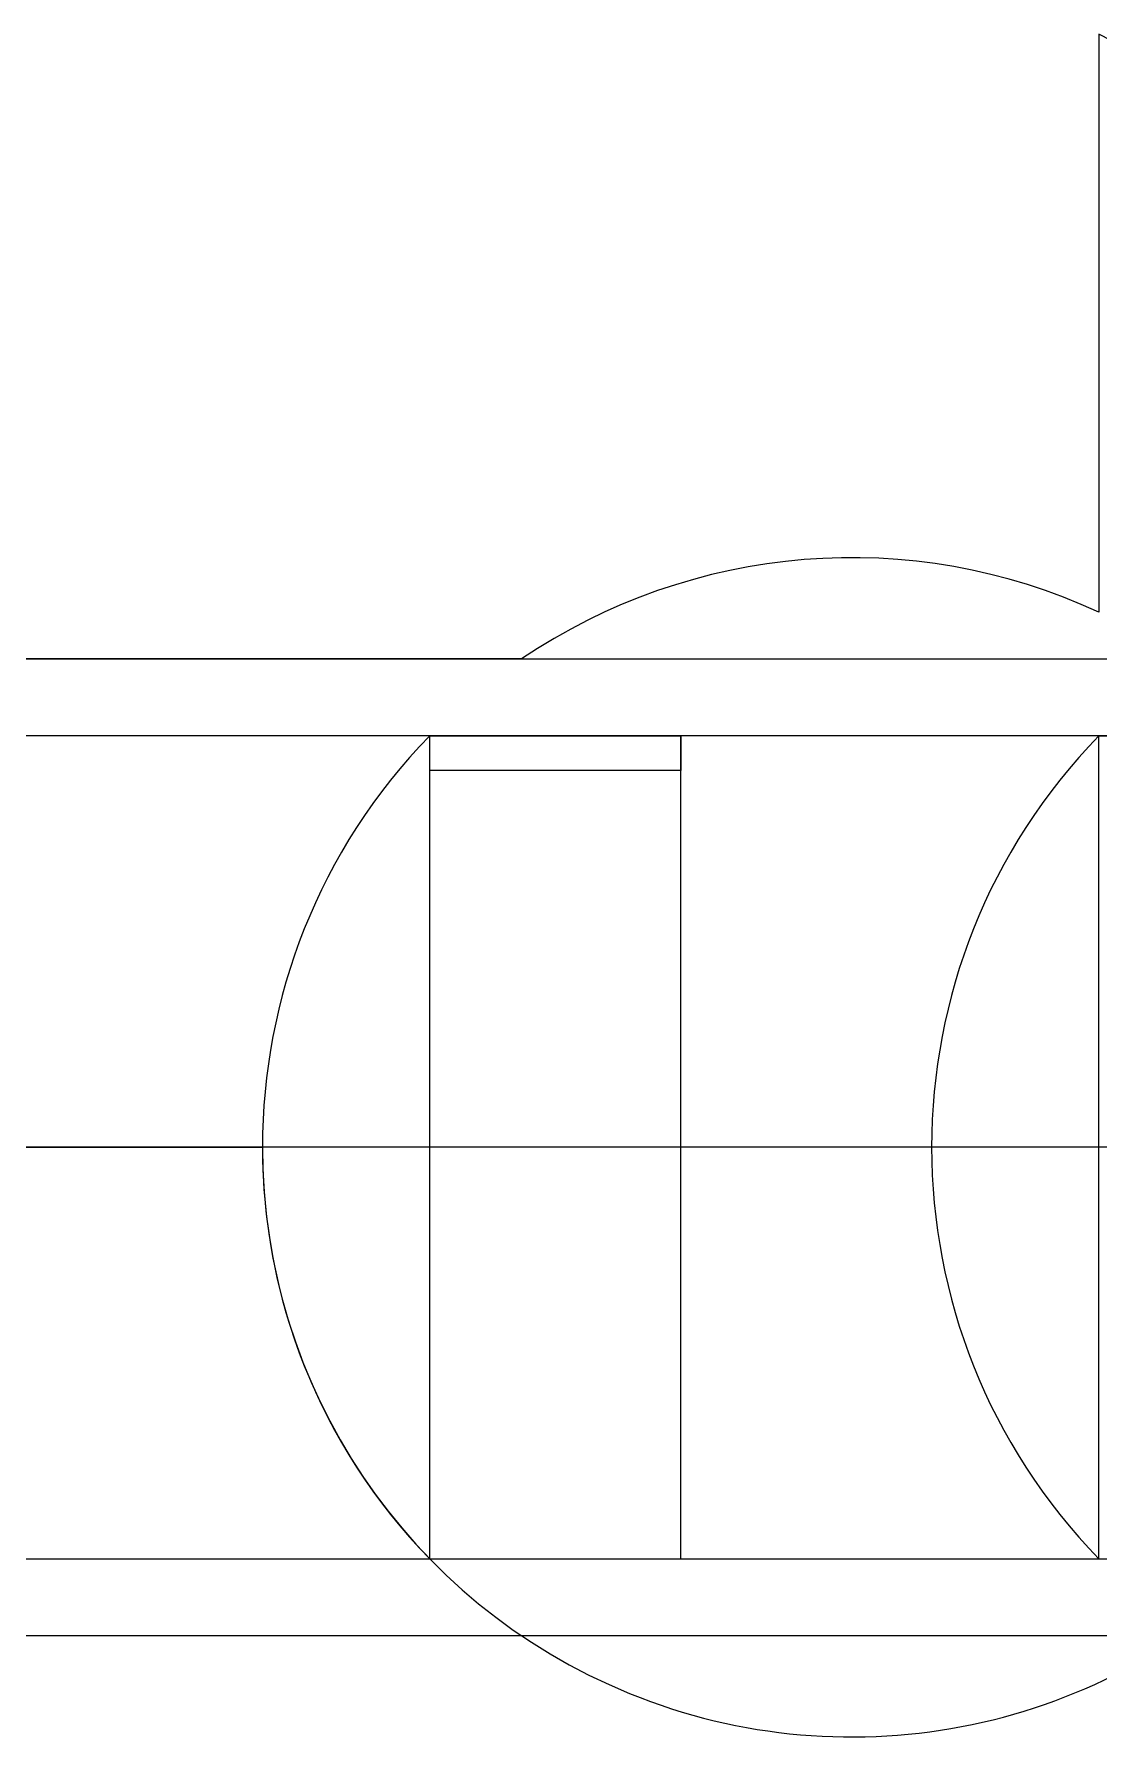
# Model space of a CAD drawing. Header units: millimetres. Extents: x 2148 to 2681, y 758 to 986.
# Drawn here: x 2349.11259 to 2349.11966, y 964.46644 to 964.47775 of the extents above; entities that cross this region are included whole.
import ezdxf

# ---------------------------------------------------------------- set-up
doc = ezdxf.new("R2010")
doc.units = ezdxf.units.MM
doc.layers.add('0.4', color=121, linetype='Continuous')
doc.layers.add('contrucion line05', color=86, linetype='Continuous')

msp = doc.modelspace()

# ---------------------------------------------------------------- linework, layer by layer
at = {"layer": '0.4', "color": 86, "lineweight": 0, "ltscale": 0.5}
for p, q in [((2349.133844486792, 964.4703570551609, -1.051461417988583e-08), (2349.119659337075, 964.4777451539666, -1.051461417988583e-08)), ((2349.119659337075, 964.4777451539666, -1.051461417988583e-08), (2349.119659337075, 964.4739086089502, -1.051461417988583e-08)), ((2349.133844486792, 964.4703570551609, -1.051461417988583e-08), (2349.119659337075, 964.4777451539666, -1.051461417988583e-08)), ((2349.119659337075, 964.4777451539666, -1.051461417988583e-08), (2349.119659337075, 964.4739086089502, -1.051461417988583e-08)), ((2349.133844486792, 964.4703570551609, -1.051461417988583e-08), (2349.119659337075, 964.4777451539666, -1.051461417988583e-08)), ((2349.119659337075, 964.4777451539666, -1.051461417988583e-08), (2349.119659337075, 964.4739086089502, -1.051461417988583e-08)), ((2349.133844486792, 964.4703570551609, -1.051461417988583e-08), (2349.119659337075, 964.4777451539666, -1.051461417988583e-08)), ((2349.119659337075, 964.4777451539666, -1.051461417988583e-08), (2349.119659337075, 964.4739086089502, -1.051461417988583e-08)), ((2349.133844486792, 964.4703570551609, -1.051461417988583e-08), (2349.119659337075, 964.4777451539666, -1.051461417988583e-08)), ((2349.119659337075, 964.4777451539666, -1.051461417988583e-08), (2349.119659337075, 964.4739086089502, -1.051461417988583e-08)), ((2349.133844486792, 964.4703570551609, -1.051461417988583e-08), (2349.119659337075, 964.4777451539666, -1.051461417988583e-08)), ((2349.119659337075, 964.4777451539666, -1.051461417988583e-08), (2349.119659337075, 964.4739086089502, -1.051461417988583e-08)), ((2349.133844486792, 964.4703570551609, -1.051461417988583e-08), (2349.119659337075, 964.4777451539666, -1.051461417988583e-08)), ((2349.119659337075, 964.4777451539666, -1.051461417988583e-08), (2349.119659337075, 964.4739086089502, -1.051461417988583e-08)), ((2349.133844486792, 964.4703570551609, -1.051461417988583e-08), (2349.119659337075, 964.4777451539666, -1.051461417988583e-08)), ((2349.119659337075, 964.4777451539666, -1.051461417988583e-08), (2349.119659337075, 964.4739086089502, -1.051461417988583e-08)), ((2349.133844486792, 964.4703570551609, -1.051461417988583e-08), (2349.119659337075, 964.4777451539666, -1.051461417988583e-08)), ((2349.119659337075, 964.4777451539666, -1.051461417988583e-08), (2349.119659337075, 964.4739086089502, -1.051461417988583e-08)), ((2349.133844486792, 964.4703570551609, -1.051461417988583e-08), (2349.119659337075, 964.4777451539666, -1.051461417988583e-08)), ((2349.119659337075, 964.4777451539666, -1.051461417988583e-08), (2349.119659337075, 964.4739086089502, -1.051461417988583e-08)), ((2349.115823808262, 964.473597787797, -1.051461417988583e-08), (2349.096511246787, 964.473597787797, -1.051461417988583e-08)), ((2349.115823808262, 964.473597787797, -1.051461417988583e-08), (2349.096511246787, 964.473597787797, -1.051461417988583e-08)), ((2349.115823808262, 964.473597787797, -1.051461417988583e-08), (2349.096511246787, 964.473597787797, -1.051461417988583e-08)), ((2349.115823808262, 964.473597787797, -1.051461417988583e-08), (2349.096511246787, 964.473597787797, -1.051461417988583e-08)), ((2349.115823808262, 964.473597787797, -1.051461417988583e-08), (2349.096511246787, 964.473597787797, -1.051461417988583e-08)), ((2349.115823808262, 964.473597787797, -1.051461417988583e-08), (2349.096511246787, 964.473597787797, -1.051461417988583e-08)), ((2349.115823808262, 964.473597787797, -1.051461417988583e-08), (2349.096511246787, 964.473597787797, -1.051461417988583e-08)), ((2349.115823808262, 964.473597787797, -1.051461417988583e-08), (2349.096511246787, 964.473597787797, -1.051461417988583e-08)), ((2349.115823808262, 964.473597787797, -1.051461417988583e-08), (2349.096511246787, 964.473597787797, -1.051461417988583e-08)), ((2349.115823808262, 964.473597787797, -1.051461417988583e-08), (2349.096511246787, 964.473597787797, -1.051461417988583e-08)), ((2349.115214903742, 964.4730885298158, -1.051461417988583e-08), (2349.106326037077, 964.4730885298158, -1.051461417988583e-08)), ((2349.115214903742, 964.4730885298158, -1.051461417988583e-08), (2349.106326037077, 964.4730885298158, -1.051461417988583e-08)), ((2349.115214903742, 964.4730885298158, -1.051461417988583e-08), (2349.106326037077, 964.4730885298158, -1.051461417988583e-08)), ((2349.115214903742, 964.4730885298158, -1.051461417988583e-08), (2349.106326037077, 964.4730885298158, -1.051461417988583e-08)), ((2349.115214903742, 964.4730885298158, -1.051461417988583e-08), (2349.106326037077, 964.4730885298158, -1.051461417988583e-08)), ((2349.115214903742, 964.4730885298158, -1.051461417988583e-08), (2349.106326037077, 964.4730885298158, -1.051461417988583e-08)), ((2349.115214903742, 964.4730885298158, -1.051461417988583e-08), (2349.106326037077, 964.4730885298158, -1.051461417988583e-08)), ((2349.115214903742, 964.4730885298158, -1.051461417988583e-08), (2349.106326037077, 964.4730885298158, -1.051461417988583e-08)), ((2349.115214903742, 964.4730885298158, -1.051461417988583e-08), (2349.106326037077, 964.4730885298158, -1.051461417988583e-08)), ((2349.115214903742, 964.4730885298158, -1.051461417988583e-08), (2349.106326037077, 964.4730885298158, -1.051461417988583e-08)), ((2349.125770432909, 964.4730885298158, -1.051461417988583e-08), (2349.115214903742, 964.4730885298158, -1.051461417988583e-08)), ((2349.115214903742, 964.4728570489059, -1.051461417988583e-08), (2349.115214903742, 964.4730885298158, -1.051461417988583e-08)), ((2349.115214903742, 964.4730885298158, -1.051461417988583e-08), (2349.116881566242, 964.4730885298158, -1.051461417988583e-08)), ((2349.125770432909, 964.4730885298158, -1.051461417988583e-08), (2349.115214903742, 964.4730885298158, -1.051461417988583e-08)), ((2349.115214903742, 964.4728570489059, -1.051461417988583e-08), (2349.115214903742, 964.4730885298158, -1.051461417988583e-08)), ((2349.115214903742, 964.4730885298158, -1.051461417988583e-08), (2349.116881566242, 964.4730885298158, -1.051461417988583e-08)), ((2349.125770432909, 964.4730885298158, -1.051461417988583e-08), (2349.115214903742, 964.4730885298158, -1.051461417988583e-08)), ((2349.115214903742, 964.4728570489059, -1.051461417988583e-08), (2349.115214903742, 964.4730885298158, -1.051461417988583e-08)), ((2349.115214903742, 964.4730885298158, -1.051461417988583e-08), (2349.116881566242, 964.4730885298158, -1.051461417988583e-08)), ((2349.125770432909, 964.4730885298158, -1.051461417988583e-08), (2349.115214903742, 964.4730885298158, -1.051461417988583e-08)), ((2349.115214903742, 964.4728570489059, -1.051461417988583e-08), (2349.115214903742, 964.4730885298158, -1.051461417988583e-08)), ((2349.115214903742, 964.4730885298158, -1.051461417988583e-08), (2349.116881566242, 964.4730885298158, -1.051461417988583e-08)), ((2349.125770432909, 964.4730885298158, -1.051461417988583e-08), (2349.115214903742, 964.4730885298158, -1.051461417988583e-08)), ((2349.115214903742, 964.4728570489059, -1.051461417988583e-08), (2349.115214903742, 964.4730885298158, -1.051461417988583e-08)), ((2349.115214903742, 964.4730885298158, -1.051461417988583e-08), (2349.116881566242, 964.4730885298158, -1.051461417988583e-08)), ((2349.125770432909, 964.4730885298158, -1.051461417988583e-08), (2349.115214903742, 964.4730885298158, -1.051461417988583e-08)), ((2349.115214903742, 964.4728570489059, -1.051461417988583e-08), (2349.115214903742, 964.4730885298158, -1.051461417988583e-08)), ((2349.115214903742, 964.4730885298158, -1.051461417988583e-08), (2349.116881566242, 964.4730885298158, -1.051461417988583e-08)), ((2349.125770432909, 964.4730885298158, -1.051461417988583e-08), (2349.115214903742, 964.4730885298158, -1.051461417988583e-08)), ((2349.115214903742, 964.4728570489059, -1.051461417988583e-08), (2349.115214903742, 964.4730885298158, -1.051461417988583e-08)), ((2349.115214903742, 964.4730885298158, -1.051461417988583e-08), (2349.116881566242, 964.4730885298158, -1.051461417988583e-08)), ((2349.125770432909, 964.4730885298158, -1.051461417988583e-08), (2349.115214903742, 964.4730885298158, -1.051461417988583e-08)), ((2349.115214903742, 964.4728570489059, -1.051461417988583e-08), (2349.115214903742, 964.4730885298158, -1.051461417988583e-08)), ((2349.115214903742, 964.4730885298158, -1.051461417988583e-08), (2349.116881566242, 964.4730885298158, -1.051461417988583e-08)), ((2349.125770432909, 964.4730885298158, -1.051461417988583e-08), (2349.115214903742, 964.4730885298158, -1.051461417988583e-08)), ((2349.115214903742, 964.4728570489059, -1.051461417988583e-08), (2349.115214903742, 964.4730885298158, -1.051461417988583e-08)), ((2349.115214903742, 964.4730885298158, -1.051461417988583e-08), (2349.116881566242, 964.4730885298158, -1.051461417988583e-08)), ((2349.125770432909, 964.4730885298158, -1.051461417988583e-08), (2349.115214903742, 964.4730885298158, -1.051461417988583e-08)), ((2349.115214903742, 964.4728570489059, -1.051461417988583e-08), (2349.115214903742, 964.4730885298158, -1.051461417988583e-08)), ((2349.115214903742, 964.4730885298158, -1.051461417988583e-08), (2349.116881566242, 964.4730885298158, -1.051461417988583e-08)), ((2349.116881566242, 964.4730885298158, -1.051461417988583e-08), (2349.116881566242, 964.4728570489059, -1.051461417988583e-08)), ((2349.116881566242, 964.4730885298158, -1.051461417988583e-08), (2349.116881566242, 964.4728570489059, -1.051461417988583e-08)), ((2349.116881566242, 964.4730885298158, -1.051461417988583e-08), (2349.116881566242, 964.4728570489059, -1.051461417988583e-08)), ((2349.116881566242, 964.4730885298158, -1.051461417988583e-08), (2349.116881566242, 964.4728570489059, -1.051461417988583e-08)), ((2349.116881566242, 964.4730885298158, -1.051461417988583e-08), (2349.116881566242, 964.4728570489059, -1.051461417988583e-08)), ((2349.116881566242, 964.4730885298158, -1.051461417988583e-08), (2349.116881566242, 964.4728570489059, -1.051461417988583e-08)), ((2349.116881566242, 964.4730885298158, -1.051461417988583e-08), (2349.116881566242, 964.4728570489059, -1.051461417988583e-08)), ((2349.116881566242, 964.4730885298158, -1.051461417988583e-08), (2349.116881566242, 964.4728570489059, -1.051461417988583e-08)), ((2349.116881566242, 964.4730885298158, -1.051461417988583e-08), (2349.116881566242, 964.4728570489059, -1.051461417988583e-08)), ((2349.116881566242, 964.4730885298158, -1.051461417988583e-08), (2349.116881566242, 964.4728570489059, -1.051461417988583e-08)), ((2349.116881566242, 964.4728570489059, -1.051461417988583e-08), (2349.115214903742, 964.4728570489059, -1.051461417988583e-08)), ((2349.116881566242, 964.4728570489059, -1.051461417988583e-08), (2349.115214903742, 964.4728570489059, -1.051461417988583e-08)), ((2349.116881566242, 964.4728570489059, -1.051461417988583e-08), (2349.115214903742, 964.4728570489059, -1.051461417988583e-08)), ((2349.116881566242, 964.4728570489059, -1.051461417988583e-08), (2349.115214903742, 964.4728570489059, -1.051461417988583e-08)), ((2349.116881566242, 964.4728570489059, -1.051461417988583e-08), (2349.115214903742, 964.4728570489059, -1.051461417988583e-08)), ((2349.116881566242, 964.4728570489059, -1.051461417988583e-08), (2349.115214903742, 964.4728570489059, -1.051461417988583e-08)), ((2349.116881566242, 964.4728570489059, -1.051461417988583e-08), (2349.115214903742, 964.4728570489059, -1.051461417988583e-08)), ((2349.116881566242, 964.4728570489059, -1.051461417988583e-08), (2349.115214903742, 964.4728570489059, -1.051461417988583e-08)), ((2349.116881566242, 964.4728570489059, -1.051461417988583e-08), (2349.115214903742, 964.4728570489059, -1.051461417988583e-08)), ((2349.116881566242, 964.4728570489059, -1.051461417988583e-08), (2349.115214903742, 964.4728570489059, -1.051461417988583e-08)), ((2349.096511246787, 964.4703570551609, -1.051461417988583e-08), (2349.114103795413, 964.4703570551609, -1.051461417988583e-08)), ((2349.096511246787, 964.4703570551609, -1.051461417988583e-08), (2349.114103795413, 964.4703570551609, -1.051461417988583e-08)), ((2349.096511246787, 964.4703570551609, -1.051461417988583e-08), (2349.114103795413, 964.4703570551609, -1.051461417988583e-08)), ((2349.096511246787, 964.4703570551609, -1.051461417988583e-08), (2349.114103795413, 964.4703570551609, -1.051461417988583e-08)), ((2349.096511246787, 964.4703570551609, -1.051461417988583e-08), (2349.114103795413, 964.4703570551609, -1.051461417988583e-08)), ((2349.096511246787, 964.4703570551609, -1.051461417988583e-08), (2349.114103795413, 964.4703570551609, -1.051461417988583e-08)), ((2349.096511246787, 964.4703570551609, -1.051461417988583e-08), (2349.114103795413, 964.4703570551609, -1.051461417988583e-08)), ((2349.096511246787, 964.4703570551609, -1.051461417988583e-08), (2349.114103795413, 964.4703570551609, -1.051461417988583e-08)), ((2349.096511246787, 964.4703570551609, -1.051461417988583e-08), (2349.114103795413, 964.4703570551609, -1.051461417988583e-08)), ((2349.096511246787, 964.4703570551609, -1.051461417988583e-08), (2349.114103795413, 964.4703570551609, -1.051461417988583e-08)), ((2349.106326037077, 964.467625580506, -1.051461417988583e-08), (2349.125770432909, 964.467625580506, -1.051461417988583e-08)), ((2349.106326037077, 964.467625580506, -1.051461417988583e-08), (2349.125770432909, 964.467625580506, -1.051461417988583e-08)), ((2349.106326037077, 964.467625580506, -1.051461417988583e-08), (2349.125770432909, 964.467625580506, -1.051461417988583e-08)), ((2349.106326037077, 964.467625580506, -1.051461417988583e-08), (2349.125770432909, 964.467625580506, -1.051461417988583e-08)), ((2349.106326037077, 964.467625580506, -1.051461417988583e-08), (2349.125770432909, 964.467625580506, -1.051461417988583e-08)), ((2349.106326037077, 964.467625580506, -1.051461417988583e-08), (2349.125770432909, 964.467625580506, -1.051461417988583e-08)), ((2349.106326037077, 964.467625580506, -1.051461417988583e-08), (2349.125770432909, 964.467625580506, -1.051461417988583e-08)), ((2349.106326037077, 964.467625580506, -1.051461417988583e-08), (2349.125770432909, 964.467625580506, -1.051461417988583e-08)), ((2349.106326037077, 964.467625580506, -1.051461417988583e-08), (2349.125770432909, 964.467625580506, -1.051461417988583e-08)), ((2349.106326037077, 964.467625580506, -1.051461417988583e-08), (2349.125770432909, 964.467625580506, -1.051461417988583e-08))]:
    msp.add_line(p, q, dxfattribs=at)
for start, end in [(65.180039734543, 124.0859104437897), (65.180039734543, 124.0859104437897), (65.180039734543, 124.0859104437897), (65.180039734543, 124.0859104437897), (65.180039734543, 124.0859104437897), (65.180039734543, 124.0859104437897), (65.180039734543, 124.0859104437897), (65.180039734543, 124.0859104437897), (65.180039734543, 124.0859104437897), (65.180039734543, 124.0859104437897), (180, 315.7290162436998), (180, 315.7290162436998), (180, 315.7290162436998), (180, 315.7290162436998), (180, 315.7290162436998), (180, 315.7290162436998), (180, 315.7290162436998), (180, 315.7290162436998), (180, 315.7290162436998), (180, 315.7290162436998)]:
    msp.add_arc((2349.118016787168, 964.4703570551609, -1.051461417988583e-08), 0.003912991760613786, start, end, dxfattribs=at)
at = {"layer": 'contrucion line05', "ltscale": 0.5}
for p, q in [((2349.096511246787, 964.473597787797, -1.051461417988583e-08), (2349.127622280129, 964.473597787797, -1.051461417988583e-08)), ((2349.096511246787, 964.473597787797, -1.051461417988583e-08), (2349.127622280129, 964.473597787797, -1.051461417988583e-08)), ((2349.096511246787, 964.473597787797, -1.051461417988583e-08), (2349.127622280129, 964.473597787797, -1.051461417988583e-08)), ((2349.096511246787, 964.473597787797, -1.051461417988583e-08), (2349.127622280129, 964.473597787797, -1.051461417988583e-08)), ((2349.096511246787, 964.473597787797, -1.051461417988583e-08), (2349.127622280129, 964.473597787797, -1.051461417988583e-08)), ((2349.096511246787, 964.473597787797, -1.051461417988583e-08), (2349.127622280129, 964.473597787797, -1.051461417988583e-08)), ((2349.096511246787, 964.473597787797, -1.051461417988583e-08), (2349.127622280129, 964.473597787797, -1.051461417988583e-08)), ((2349.096511246787, 964.473597787797, -1.051461417988583e-08), (2349.127622280129, 964.473597787797, -1.051461417988583e-08)), ((2349.096511246787, 964.473597787797, -1.051461417988583e-08), (2349.127622280129, 964.473597787797, -1.051461417988583e-08)), ((2349.096511246787, 964.473597787797, -1.051461417988583e-08), (2349.127622280129, 964.473597787797, -1.051461417988583e-08)), ((2349.115214903742, 964.467625580506, -1.051461417988583e-08), (2349.115214903742, 964.4730885298158, -1.051461417988583e-08)), ((2349.115214903742, 964.4730885298158, -1.051461417988583e-08), (2349.116881566242, 964.4730885298158, -1.051461417988583e-08)), ((2349.115214903742, 964.467625580506, -1.051461417988583e-08), (2349.115214903742, 964.4730885298158, -1.051461417988583e-08)), ((2349.115214903742, 964.4730885298158, -1.051461417988583e-08), (2349.116881566242, 964.4730885298158, -1.051461417988583e-08)), ((2349.115214903742, 964.467625580506, -1.051461417988583e-08), (2349.115214903742, 964.4730885298158, -1.051461417988583e-08)), ((2349.115214903742, 964.4730885298158, -1.051461417988583e-08), (2349.116881566242, 964.4730885298158, -1.051461417988583e-08)), ((2349.115214903742, 964.467625580506, -1.051461417988583e-08), (2349.115214903742, 964.4730885298158, -1.051461417988583e-08)), ((2349.115214903742, 964.4730885298158, -1.051461417988583e-08), (2349.116881566242, 964.4730885298158, -1.051461417988583e-08)), ((2349.115214903742, 964.467625580506, -1.051461417988583e-08), (2349.115214903742, 964.4730885298158, -1.051461417988583e-08)), ((2349.115214903742, 964.4730885298158, -1.051461417988583e-08), (2349.116881566242, 964.4730885298158, -1.051461417988583e-08)), ((2349.115214903742, 964.467625580506, -1.051461417988583e-08), (2349.115214903742, 964.4730885298158, -1.051461417988583e-08)), ((2349.115214903742, 964.4730885298158, -1.051461417988583e-08), (2349.116881566242, 964.4730885298158, -1.051461417988583e-08)), ((2349.115214903742, 964.467625580506, -1.051461417988583e-08), (2349.115214903742, 964.4730885298158, -1.051461417988583e-08)), ((2349.115214903742, 964.4730885298158, -1.051461417988583e-08), (2349.116881566242, 964.4730885298158, -1.051461417988583e-08)), ((2349.115214903742, 964.467625580506, -1.051461417988583e-08), (2349.115214903742, 964.4730885298158, -1.051461417988583e-08)), ((2349.115214903742, 964.4730885298158, -1.051461417988583e-08), (2349.116881566242, 964.4730885298158, -1.051461417988583e-08)), ((2349.115214903742, 964.467625580506, -1.051461417988583e-08), (2349.115214903742, 964.4730885298158, -1.051461417988583e-08)), ((2349.115214903742, 964.4730885298158, -1.051461417988583e-08), (2349.116881566242, 964.4730885298158, -1.051461417988583e-08)), ((2349.115214903742, 964.467625580506, -1.051461417988583e-08), (2349.115214903742, 964.4730885298158, -1.051461417988583e-08)), ((2349.115214903742, 964.4730885298158, -1.051461417988583e-08), (2349.116881566242, 964.4730885298158, -1.051461417988583e-08)), ((2349.116881566242, 964.467625580506, -1.051461417988583e-08), (2349.116881566242, 964.4730885298158, -1.051461417988583e-08)), ((2349.116881566242, 964.467625580506, -1.051461417988583e-08), (2349.116881566242, 964.4730885298158, -1.051461417988583e-08)), ((2349.116881566242, 964.467625580506, -1.051461417988583e-08), (2349.116881566242, 964.4730885298158, -1.051461417988583e-08)), ((2349.116881566242, 964.467625580506, -1.051461417988583e-08), (2349.116881566242, 964.4730885298158, -1.051461417988583e-08)), ((2349.116881566242, 964.467625580506, -1.051461417988583e-08), (2349.116881566242, 964.4730885298158, -1.051461417988583e-08)), ((2349.116881566242, 964.467625580506, -1.051461417988583e-08), (2349.116881566242, 964.4730885298158, -1.051461417988583e-08)), ((2349.116881566242, 964.467625580506, -1.051461417988583e-08), (2349.116881566242, 964.4730885298158, -1.051461417988583e-08)), ((2349.116881566242, 964.467625580506, -1.051461417988583e-08), (2349.116881566242, 964.4730885298158, -1.051461417988583e-08)), ((2349.116881566242, 964.467625580506, -1.051461417988583e-08), (2349.116881566242, 964.4730885298158, -1.051461417988583e-08)), ((2349.116881566242, 964.467625580506, -1.051461417988583e-08), (2349.116881566242, 964.4730885298158, -1.051461417988583e-08)), ((2349.119659337075, 964.467625580506, -1.051461417988583e-08), (2349.119659337075, 964.4730885298158, -1.051461417988583e-08)), ((2349.119659337075, 964.4730885298158, -1.051461417988583e-08), (2349.121325999576, 964.4730885298158, -1.051461417988583e-08)), ((2349.119659337075, 964.467625580506, -1.051461417988583e-08), (2349.119659337075, 964.4730885298158, -1.051461417988583e-08)), ((2349.119659337075, 964.4730885298158, -1.051461417988583e-08), (2349.121325999576, 964.4730885298158, -1.051461417988583e-08)), ((2349.119659337075, 964.467625580506, -1.051461417988583e-08), (2349.119659337075, 964.4730885298158, -1.051461417988583e-08)), ((2349.119659337075, 964.4730885298158, -1.051461417988583e-08), (2349.121325999576, 964.4730885298158, -1.051461417988583e-08)), ((2349.119659337075, 964.467625580506, -1.051461417988583e-08), (2349.119659337075, 964.4730885298158, -1.051461417988583e-08)), ((2349.119659337075, 964.4730885298158, -1.051461417988583e-08), (2349.121325999576, 964.4730885298158, -1.051461417988583e-08)), ((2349.119659337075, 964.467625580506, -1.051461417988583e-08), (2349.119659337075, 964.4730885298158, -1.051461417988583e-08)), ((2349.119659337075, 964.4730885298158, -1.051461417988583e-08), (2349.121325999576, 964.4730885298158, -1.051461417988583e-08)), ((2349.119659337075, 964.467625580506, -1.051461417988583e-08), (2349.119659337075, 964.4730885298158, -1.051461417988583e-08)), ((2349.119659337075, 964.4730885298158, -1.051461417988583e-08), (2349.121325999576, 964.4730885298158, -1.051461417988583e-08)), ((2349.119659337075, 964.467625580506, -1.051461417988583e-08), (2349.119659337075, 964.4730885298158, -1.051461417988583e-08)), ((2349.119659337075, 964.4730885298158, -1.051461417988583e-08), (2349.121325999576, 964.4730885298158, -1.051461417988583e-08)), ((2349.119659337075, 964.467625580506, -1.051461417988583e-08), (2349.119659337075, 964.4730885298158, -1.051461417988583e-08)), ((2349.119659337075, 964.4730885298158, -1.051461417988583e-08), (2349.121325999576, 964.4730885298158, -1.051461417988583e-08)), ((2349.119659337075, 964.467625580506, -1.051461417988583e-08), (2349.119659337075, 964.4730885298158, -1.051461417988583e-08)), ((2349.119659337075, 964.4730885298158, -1.051461417988583e-08), (2349.121325999576, 964.4730885298158, -1.051461417988583e-08)), ((2349.119659337075, 964.467625580506, -1.051461417988583e-08), (2349.119659337075, 964.4730885298158, -1.051461417988583e-08)), ((2349.119659337075, 964.4730885298158, -1.051461417988583e-08), (2349.121325999576, 964.4730885298158, -1.051461417988583e-08)), ((2349.134226344283, 964.4703570551609, -1.051461417988583e-08), (2349.082926755194, 964.4703570551609, -1.051461417988583e-08)), ((2349.134226344283, 964.4703570551609, -1.051461417988583e-08), (2349.082926755194, 964.4703570551609, -1.051461417988583e-08)), ((2349.134226344283, 964.4703570551609, -1.051461417988583e-08), (2349.082926755194, 964.4703570551609, -1.051461417988583e-08)), ((2349.134226344283, 964.4703570551609, -1.051461417988583e-08), (2349.082926755194, 964.4703570551609, -1.051461417988583e-08)), ((2349.134226344283, 964.4703570551609, -1.051461417988583e-08), (2349.082926755194, 964.4703570551609, -1.051461417988583e-08)), ((2349.134226344283, 964.4703570551609, -1.051461417988583e-08), (2349.082926755194, 964.4703570551609, -1.051461417988583e-08)), ((2349.134226344283, 964.4703570551609, -1.051461417988583e-08), (2349.082926755194, 964.4703570551609, -1.051461417988583e-08)), ((2349.134226344283, 964.4703570551609, -1.051461417988583e-08), (2349.082926755194, 964.4703570551609, -1.051461417988583e-08)), ((2349.134226344283, 964.4703570551609, -1.051461417988583e-08), (2349.082926755194, 964.4703570551609, -1.051461417988583e-08)), ((2349.134226344283, 964.4703570551609, -1.051461417988583e-08), (2349.082926755194, 964.4703570551609, -1.051461417988583e-08)), ((2349.134226344283, 964.4703570551609, -1.051461417988583e-08), (2349.082926755194, 964.4703570551609, -1.051461417988583e-08)), ((2349.134226344283, 964.4703570551609, -1.051461417988583e-08), (2349.082926755194, 964.4703570551609, -1.051461417988583e-08)), ((2349.134226344283, 964.4703570551609, -1.051461417988583e-08), (2349.082926755194, 964.4703570551609, -1.051461417988583e-08)), ((2349.134226344283, 964.4703570551609, -1.051461417988583e-08), (2349.082926755194, 964.4703570551609, -1.051461417988583e-08)), ((2349.134226344283, 964.4703570551609, -1.051461417988583e-08), (2349.082926755194, 964.4703570551609, -1.051461417988583e-08)), ((2349.134226344283, 964.4703570551609, -1.051461417988583e-08), (2349.082926755194, 964.4703570551609, -1.051461417988583e-08)), ((2349.134226344283, 964.4703570551609, -1.051461417988583e-08), (2349.082926755194, 964.4703570551609, -1.051461417988583e-08)), ((2349.134226344283, 964.4703570551609, -1.051461417988583e-08), (2349.082926755194, 964.4703570551609, -1.051461417988583e-08)), ((2349.134226344283, 964.4703570551609, -1.051461417988583e-08), (2349.082926755194, 964.4703570551609, -1.051461417988583e-08)), ((2349.134226344283, 964.4703570551609, -1.051461417988583e-08), (2349.082926755194, 964.4703570551609, -1.051461417988583e-08)), ((2349.115214903742, 964.467625580506, -1.051461417988583e-08), (2349.116881566242, 964.467625580506, -1.051461417988583e-08)), ((2349.115214903742, 964.467625580506, -1.051461417988583e-08), (2349.116881566242, 964.467625580506, -1.051461417988583e-08)), ((2349.115214903742, 964.467625580506, -1.051461417988583e-08), (2349.116881566242, 964.467625580506, -1.051461417988583e-08)), ((2349.115214903742, 964.467625580506, -1.051461417988583e-08), (2349.116881566242, 964.467625580506, -1.051461417988583e-08)), ((2349.115214903742, 964.467625580506, -1.051461417988583e-08), (2349.116881566242, 964.467625580506, -1.051461417988583e-08)), ((2349.115214903742, 964.467625580506, -1.051461417988583e-08), (2349.116881566242, 964.467625580506, -1.051461417988583e-08)), ((2349.115214903742, 964.467625580506, -1.051461417988583e-08), (2349.116881566242, 964.467625580506, -1.051461417988583e-08)), ((2349.115214903742, 964.467625580506, -1.051461417988583e-08), (2349.116881566242, 964.467625580506, -1.051461417988583e-08)), ((2349.115214903742, 964.467625580506, -1.051461417988583e-08), (2349.116881566242, 964.467625580506, -1.051461417988583e-08)), ((2349.115214903742, 964.467625580506, -1.051461417988583e-08), (2349.116881566242, 964.467625580506, -1.051461417988583e-08)), ((2349.119659337075, 964.467625580506, -1.051461417988583e-08), (2349.121325999576, 964.467625580506, -1.051461417988583e-08)), ((2349.119659337075, 964.467625580506, -1.051461417988583e-08), (2349.121325999576, 964.467625580506, -1.051461417988583e-08)), ((2349.119659337075, 964.467625580506, -1.051461417988583e-08), (2349.121325999576, 964.467625580506, -1.051461417988583e-08)), ((2349.119659337075, 964.467625580506, -1.051461417988583e-08), (2349.121325999576, 964.467625580506, -1.051461417988583e-08)), ((2349.119659337075, 964.467625580506, -1.051461417988583e-08), (2349.121325999576, 964.467625580506, -1.051461417988583e-08)), ((2349.119659337075, 964.467625580506, -1.051461417988583e-08), (2349.121325999576, 964.467625580506, -1.051461417988583e-08)), ((2349.119659337075, 964.467625580506, -1.051461417988583e-08), (2349.121325999576, 964.467625580506, -1.051461417988583e-08)), ((2349.119659337075, 964.467625580506, -1.051461417988583e-08), (2349.121325999576, 964.467625580506, -1.051461417988583e-08)), ((2349.119659337075, 964.467625580506, -1.051461417988583e-08), (2349.121325999576, 964.467625580506, -1.051461417988583e-08)), ((2349.119659337075, 964.467625580506, -1.051461417988583e-08), (2349.121325999576, 964.467625580506, -1.051461417988583e-08)), ((2349.096511246787, 964.4671163225247, -1.051461417988583e-08), (2349.127622280129, 964.4671163225247, -1.051461417988583e-08)), ((2349.096511246787, 964.4671163225247, -1.051461417988583e-08), (2349.127622280129, 964.4671163225247, -1.051461417988583e-08)), ((2349.096511246787, 964.4671163225247, -1.051461417988583e-08), (2349.127622280129, 964.4671163225247, -1.051461417988583e-08)), ((2349.096511246787, 964.4671163225247, -1.051461417988583e-08), (2349.127622280129, 964.4671163225247, -1.051461417988583e-08)), ((2349.096511246787, 964.4671163225247, -1.051461417988583e-08), (2349.127622280129, 964.4671163225247, -1.051461417988583e-08)), ((2349.096511246787, 964.4671163225247, -1.051461417988583e-08), (2349.127622280129, 964.4671163225247, -1.051461417988583e-08)), ((2349.096511246787, 964.4671163225247, -1.051461417988583e-08), (2349.127622280129, 964.4671163225247, -1.051461417988583e-08)), ((2349.096511246787, 964.4671163225247, -1.051461417988583e-08), (2349.127622280129, 964.4671163225247, -1.051461417988583e-08)), ((2349.096511246787, 964.4671163225247, -1.051461417988583e-08), (2349.127622280129, 964.4671163225247, -1.051461417988583e-08)), ((2349.096511246787, 964.4671163225247, -1.051461417988583e-08), (2349.127622280129, 964.4671163225247, -1.051461417988583e-08))]:
    msp.add_line(p, q, dxfattribs=at)
for centre in [(2349.118016787168, 964.4703570551609, -1.051461417988583e-08), (2349.118016787168, 964.4703570551609, -1.051461417988583e-08), (2349.118016787168, 964.4703570551609, -1.051461417988583e-08), (2349.118016787168, 964.4703570551609, -1.051461417988583e-08), (2349.118016787168, 964.4703570551609, -1.051461417988583e-08), (2349.118016787168, 964.4703570551609, -1.051461417988583e-08), (2349.118016787168, 964.4703570551609, -1.051461417988583e-08), (2349.118016787168, 964.4703570551609, -1.051461417988583e-08), (2349.118016787168, 964.4703570551609, -1.051461417988583e-08), (2349.118016787168, 964.4703570551609, -1.051461417988583e-08), (2349.122461220502, 964.4703570551609, -1.051461417988583e-08), (2349.122461220502, 964.4703570551609, -1.051461417988583e-08), (2349.122461220502, 964.4703570551609, -1.051461417988583e-08), (2349.122461220502, 964.4703570551609, -1.051461417988583e-08), (2349.122461220502, 964.4703570551609, -1.051461417988583e-08), (2349.122461220502, 964.4703570551609, -1.051461417988583e-08), (2349.122461220502, 964.4703570551609, -1.051461417988583e-08), (2349.122461220502, 964.4703570551609, -1.051461417988583e-08), (2349.122461220502, 964.4703570551609, -1.051461417988583e-08), (2349.122461220502, 964.4703570551609, -1.051461417988583e-08)]:
    msp.add_arc(centre, 0.003912991760608183, 135.7290162436998, 224.2709837563002, dxfattribs=at)

doc.saveas('drawing.dxf')
